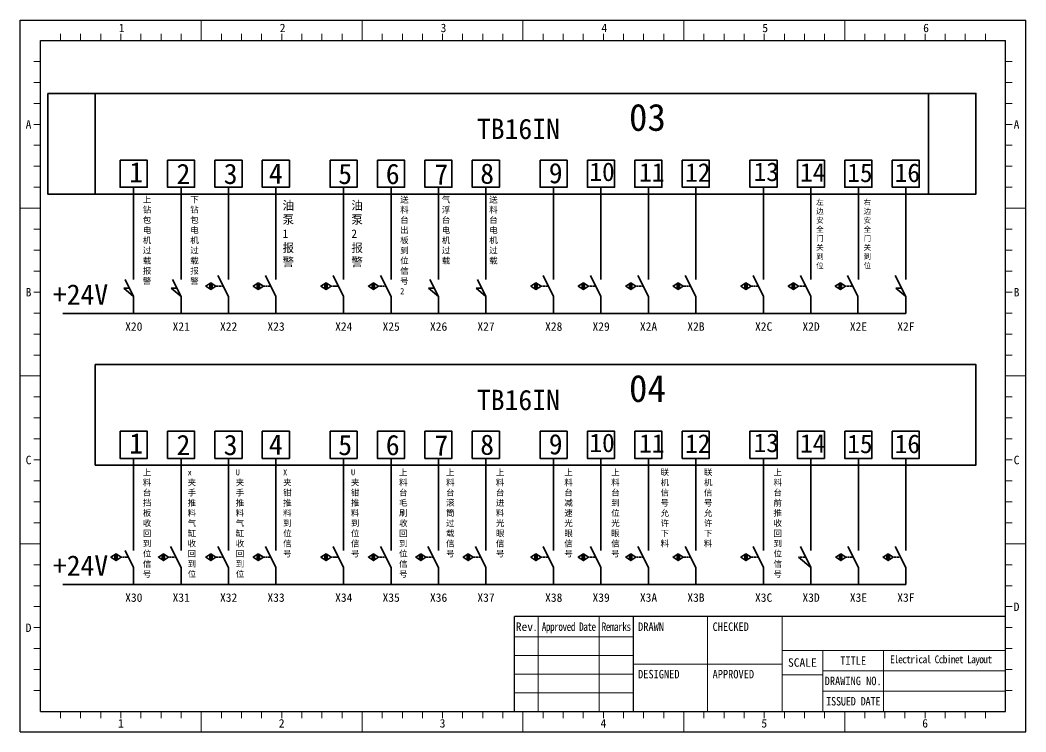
# Model space of a CAD drawing. Header units: millimetres. Extents: x 26 to 3546, y -73 to 3113.
# Drawn here: x 3246.4 to 3543.4, y 1072.9 to 1282.9 of the extents above; entities that cross this region are included whole.
import ezdxf

# ---------------------------------------------------------------- set-up
doc = ezdxf.new("R2010")
doc.units = ezdxf.units.MM
doc.header["$PDSIZE"] = -5
doc.linetypes.add('DOT2', pattern=[0.125, 0, -0.125])
doc.layers.get('0').update_dxf_attribs({"lineweight": 35})
for name, color, linetype, lineweight in [('图框', 7, 'Continuous', 30), ('粗实线层', 7, 'Continuous', 35), ('细实线层', 7, 'Continuous', 18)]:
    doc.layers.add(name, color=color, linetype=linetype, lineweight=lineweight)
doc.styles.add('GG', font='')
doc.styles.add('SLDTEXTSTYLE0', font='', dxfattribs={"width": 0.7})
doc.styles.add('样式 1', font='')
doc.styles.get('GG').set_extended_font_data('宋体')
doc.styles.get('SLDTEXTSTYLE0').set_extended_font_data('宋体')
doc.styles.get('样式 1').set_extended_font_data('宋体')

msp = doc.modelspace()

# ---------------------------------------------------------------- linework, layer by layer
at = {"color": 0}
for p, q in [((3279.89, 1233.62), (3279.89, 1206.39)), ((3293.89, 1233.62), (3293.89, 1206.39)), ((3307.89, 1233.62), (3307.89, 1206.39)), ((3321.89, 1233.62), (3321.89, 1206.39)), ((3341.89, 1233.62), (3341.89, 1206.39)), ((3355.89, 1233.62), (3355.89, 1206.39)), ((3369.89, 1233.62), (3369.89, 1206.39)), ((3383.89, 1233.62), (3383.89, 1206.39)), ((3403.89, 1233.62), (3403.89, 1206.39)), ((3417.89, 1233.62), (3417.89, 1206.39)), ((3431.89, 1233.62), (3431.89, 1206.39)), ((3445.89, 1233.62), (3445.89, 1206.39)), ((3465.89, 1233.62), (3465.89, 1206.39)), ((3479.89, 1233.62), (3479.89, 1206.39)), ((3493.89, 1233.62), (3493.89, 1206.39)), ((3507.89, 1233.62), (3507.89, 1206.39)), ((3279.89, 1201.39), (3277.39, 1206.39)), ((3293.89, 1201.39), (3291.39, 1206.39)), ((3307.89, 1201.39), (3304.8, 1207.57)), ((3321.89, 1201.39), (3318.8, 1207.57)), ((3341.89, 1201.39), (3338.8, 1207.57)), ((3355.89, 1201.39), (3352.8, 1207.57)), ((3369.89, 1201.39), (3367.39, 1206.39)), ((3383.89, 1201.39), (3381.39, 1206.39)), ((3403.89, 1201.39), (3400.8, 1207.57)), ((3417.89, 1201.39), (3414.8, 1207.57)), ((3431.89, 1201.39), (3428.8, 1207.57)), ((3445.89, 1201.39), (3442.8, 1207.57)), ((3465.89, 1201.39), (3462.8, 1207.57)), ((3479.89, 1201.39), (3476.8, 1207.57)), ((3493.77, 1201.39), (3490.68, 1207.57)), ((3507.89, 1201.39), (3504.8, 1207.57)), ((3278.64, 1203.89), (3277, 1203.89)), ((3277, 1203.89), (3279.89, 1201.39)), ((3292.64, 1203.89), (3291, 1203.89)), ((3291, 1203.89), (3293.89, 1201.39)), ((3302.35, 1205.24), (3302.35, 1203.71)), ((3302.7, 1204.47), (3302.7, 1205.47)), ((3302.7, 1204.47), (3302.7, 1203.47)), ((3303.05, 1205.24), (3303.05, 1203.71)), ((3316.35, 1205.24), (3316.35, 1203.71)), ((3316.7, 1204.47), (3316.7, 1205.47)), ((3316.7, 1204.47), (3316.7, 1203.47)), ((3317.05, 1205.24), (3317.05, 1203.71)), ((3336.35, 1205.24), (3336.35, 1203.71)), ((3336.7, 1204.47), (3336.7, 1205.47)), ((3336.7, 1204.47), (3336.7, 1203.47)), ((3337.05, 1205.24), (3337.05, 1203.71)), ((3350.35, 1205.24), (3350.35, 1203.71)), ((3350.7, 1204.47), (3350.7, 1205.47)), ((3350.7, 1204.47), (3350.7, 1203.47)), ((3351.05, 1205.24), (3351.05, 1203.71)), ((3368.64, 1203.89), (3367, 1203.89)), ((3367, 1203.89), (3369.89, 1201.39)), ((3382.64, 1203.89), (3381, 1203.89)), ((3381, 1203.89), (3383.89, 1201.39)), ((3398.35, 1205.24), (3398.35, 1203.71)), ((3398.7, 1204.47), (3398.7, 1205.47)), ((3398.7, 1204.47), (3398.7, 1203.47)), ((3399.05, 1205.24), (3399.05, 1203.71)), ((3412.35, 1205.24), (3412.35, 1203.71)), ((3412.7, 1204.47), (3412.7, 1205.47)), ((3412.7, 1204.47), (3412.7, 1203.47)), ((3413.05, 1205.24), (3413.05, 1203.71)), ((3426.35, 1205.24), (3426.35, 1203.71)), ((3426.7, 1204.47), (3426.7, 1205.47)), ((3426.7, 1204.47), (3426.7, 1203.47)), ((3427.05, 1205.24), (3427.05, 1203.71)), ((3440.35, 1205.24), (3440.35, 1203.71)), ((3440.7, 1204.47), (3440.7, 1205.47)), ((3440.7, 1204.47), (3440.7, 1203.47)), ((3441.05, 1205.24), (3441.05, 1203.71)), ((3460.35, 1205.24), (3460.35, 1203.71)), ((3460.7, 1204.47), (3460.7, 1205.47)), ((3460.7, 1204.47), (3460.7, 1203.47)), ((3461.05, 1205.24), (3461.05, 1203.71)), ((3474.35, 1205.24), (3474.35, 1203.71)), ((3474.7, 1204.47), (3474.7, 1205.47)), ((3474.7, 1204.47), (3474.7, 1203.47)), ((3475.05, 1205.24), (3475.05, 1203.71)), ((3488.23, 1205.24), (3488.23, 1203.71)), ((3488.58, 1204.47), (3488.58, 1205.47)), ((3488.58, 1204.47), (3488.58, 1203.47)), ((3488.93, 1205.24), (3488.93, 1203.71)), ((3506.64, 1203.89), (3505, 1203.89)), ((3505, 1203.89), (3507.89, 1201.39)), ((3279.89, 1201.39), (3279.89, 1196.39)), ((3293.89, 1201.39), (3293.89, 1196.39)), ((3307.89, 1201.39), (3307.89, 1196.39)), ((3321.89, 1201.39), (3321.89, 1196.39)), ((3341.89, 1201.39), (3341.89, 1196.39)), ((3355.89, 1201.39), (3355.89, 1196.39)), ((3369.89, 1201.39), (3369.89, 1196.39)), ((3383.89, 1201.39), (3383.89, 1196.39)), ((3403.89, 1201.39), (3403.89, 1196.39)), ((3417.89, 1201.39), (3417.89, 1196.39)), ((3431.89, 1201.39), (3431.89, 1196.39)), ((3445.89, 1201.39), (3445.89, 1196.39)), ((3465.89, 1201.39), (3465.89, 1196.39)), ((3479.89, 1201.39), (3479.89, 1196.39)), ((3493.77, 1201.39), (3493.77, 1196.39)), ((3507.89, 1201.39), (3507.89, 1196.39)), ((3507.89, 1196.39), (3259.03, 1196.39)), ((3279.89, 1153.63), (3279.89, 1126.41)), ((3293.89, 1153.63), (3293.89, 1126.41)), ((3307.89, 1153.63), (3307.89, 1126.41)), ((3321.89, 1153.63), (3321.89, 1126.41)), ((3341.89, 1153.63), (3341.89, 1126.41)), ((3355.89, 1153.63), (3355.89, 1126.41)), ((3369.89, 1153.63), (3369.89, 1126.41)), ((3383.89, 1153.63), (3383.89, 1126.41)), ((3403.89, 1153.63), (3403.89, 1126.41)), ((3417.89, 1153.63), (3417.89, 1126.41)), ((3431.89, 1153.63), (3431.89, 1126.41)), ((3445.89, 1153.63), (3445.89, 1126.41)), ((3465.89, 1153.63), (3465.89, 1126.41)), ((3479.89, 1153.63), (3479.89, 1126.41)), ((3493.89, 1153.63), (3493.89, 1126.41)), ((3507.89, 1153.63), (3507.89, 1126.41)), ((3279.89, 1121.41), (3277.39, 1126.41)), ((3293.89, 1121.41), (3290.8, 1127.59)), ((3307.89, 1121.41), (3304.8, 1127.59)), ((3321.89, 1121.41), (3318.8, 1127.59)), ((3341.89, 1121.41), (3338.8, 1127.59)), ((3355.89, 1121.41), (3352.8, 1127.59)), ((3369.89, 1121.41), (3366.8, 1127.59)), ((3383.89, 1121.41), (3380.8, 1127.59)), ((3403.89, 1121.41), (3400.8, 1127.59)), ((3417.89, 1121.41), (3414.8, 1127.59)), ((3431.89, 1121.41), (3428.8, 1127.59)), ((3445.89, 1121.41), (3442.8, 1127.59)), ((3465.89, 1121.41), (3462.8, 1127.59)), ((3479.89, 1121.41), (3476.8, 1127.59)), ((3493.89, 1121.41), (3490.8, 1127.59)), ((3507.89, 1121.41), (3504.8, 1127.59)), ((3274.35, 1125.26), (3274.35, 1123.72)), ((3274.7, 1124.49), (3274.7, 1125.49)), ((3274.7, 1124.49), (3274.7, 1123.49)), ((3275.05, 1125.26), (3275.05, 1123.72)), ((3288.35, 1125.26), (3288.35, 1123.72)), ((3288.7, 1124.49), (3288.7, 1125.49)), ((3288.7, 1124.49), (3288.7, 1123.49)), ((3289.05, 1125.26), (3289.05, 1123.72)), ((3302.35, 1125.26), (3302.35, 1123.72)), ((3302.7, 1124.49), (3302.7, 1125.49)), ((3302.7, 1124.49), (3302.7, 1123.49)), ((3303.05, 1125.26), (3303.05, 1123.72)), ((3316.35, 1125.26), (3316.35, 1123.72)), ((3316.7, 1124.49), (3316.7, 1125.49)), ((3316.7, 1124.49), (3316.7, 1123.49)), ((3317.05, 1125.26), (3317.05, 1123.72)), ((3336.35, 1125.26), (3336.35, 1123.72)), ((3336.7, 1124.49), (3336.7, 1125.49)), ((3336.7, 1124.49), (3336.7, 1123.49)), ((3337.05, 1125.26), (3337.05, 1123.72)), ((3350.35, 1125.26), (3350.35, 1123.72)), ((3350.7, 1124.49), (3350.7, 1125.49)), ((3350.7, 1124.49), (3350.7, 1123.49)), ((3351.05, 1125.26), (3351.05, 1123.72)), ((3364.35, 1125.26), (3364.35, 1123.72)), ((3364.7, 1124.49), (3364.7, 1125.49)), ((3364.7, 1124.49), (3364.7, 1123.49)), ((3365.05, 1125.26), (3365.05, 1123.72)), ((3378.35, 1125.26), (3378.35, 1123.72)), ((3378.7, 1124.49), (3378.7, 1125.49)), ((3378.7, 1124.49), (3378.7, 1123.49)), ((3379.05, 1125.26), (3379.05, 1123.72)), ((3398.35, 1125.26), (3398.35, 1123.72)), ((3398.7, 1124.49), (3398.7, 1125.49)), ((3398.7, 1124.49), (3398.7, 1123.49)), ((3399.05, 1125.26), (3399.05, 1123.72)), ((3412.35, 1125.26), (3412.35, 1123.72)), ((3412.7, 1124.49), (3412.7, 1125.49)), ((3412.7, 1124.49), (3412.7, 1123.49)), ((3413.05, 1125.26), (3413.05, 1123.72)), ((3426.35, 1125.26), (3426.35, 1123.72)), ((3426.7, 1124.49), (3426.7, 1125.49)), ((3426.7, 1124.49), (3426.7, 1123.49)), ((3427.05, 1125.26), (3427.05, 1123.72)), ((3440.35, 1125.26), (3440.35, 1123.72)), ((3440.7, 1124.49), (3440.7, 1125.49)), ((3440.7, 1124.49), (3440.7, 1123.49)), ((3441.05, 1125.26), (3441.05, 1123.72)), ((3460.35, 1125.26), (3460.35, 1123.72)), ((3460.7, 1124.49), (3460.7, 1125.49)), ((3460.7, 1124.49), (3460.7, 1123.49)), ((3461.05, 1125.26), (3461.05, 1123.72)), ((3488.35, 1125.26), (3488.35, 1123.72)), ((3488.7, 1124.49), (3488.7, 1125.49)), ((3488.7, 1124.49), (3488.7, 1123.49)), ((3489.05, 1125.26), (3489.05, 1123.72)), ((3502.35, 1125.26), (3502.35, 1123.72)), ((3502.7, 1124.49), (3502.7, 1125.49)), ((3502.7, 1124.49), (3502.7, 1123.49)), ((3503.05, 1125.26), (3503.05, 1123.72)), ((3279.89, 1121.41), (3279.89, 1116.41)), ((3293.89, 1121.41), (3293.89, 1116.41)), ((3307.89, 1121.41), (3307.89, 1116.41)), ((3321.89, 1121.41), (3321.89, 1116.41)), ((3341.89, 1121.41), (3341.89, 1116.41)), ((3355.89, 1121.41), (3355.89, 1116.41)), ((3369.89, 1121.41), (3369.89, 1116.41)), ((3383.89, 1121.41), (3383.89, 1116.41)), ((3403.89, 1121.41), (3403.89, 1116.41)), ((3417.89, 1121.41), (3417.89, 1116.41)), ((3431.89, 1121.41), (3431.89, 1116.41)), ((3445.89, 1121.41), (3445.89, 1116.41)), ((3465.89, 1121.41), (3465.89, 1116.41)), ((3479.89, 1121.41), (3479.89, 1116.41)), ((3493.89, 1121.41), (3493.89, 1116.41)), ((3507.89, 1121.41), (3507.89, 1116.41)), ((3507.89, 1116.41), (3259.03, 1116.41))]:
    msp.add_line(p, q, dxfattribs=at)
at = {"color": 0, "linetype": 'DOT2'}
for p, q in [((3306.35, 1204.48), (3304.2, 1204.47)), ((3320.35, 1204.48), (3318.2, 1204.47)), ((3340.35, 1204.48), (3338.2, 1204.47)), ((3354.35, 1204.48), (3352.2, 1204.47)), ((3402.35, 1204.48), (3400.2, 1204.47)), ((3416.35, 1204.48), (3414.2, 1204.47)), ((3430.35, 1204.48), (3428.2, 1204.47)), ((3444.35, 1204.48), (3442.2, 1204.47)), ((3464.35, 1204.48), (3462.2, 1204.47)), ((3478.35, 1204.48), (3476.2, 1204.47)), ((3492.22, 1204.48), (3490.08, 1204.47)), ((3278.35, 1124.5), (3276.2, 1124.49)), ((3292.35, 1124.5), (3290.2, 1124.49)), ((3306.35, 1124.5), (3304.2, 1124.49)), ((3320.35, 1124.5), (3318.2, 1124.49)), ((3340.35, 1124.5), (3338.2, 1124.49)), ((3354.35, 1124.5), (3352.2, 1124.49)), ((3368.35, 1124.5), (3366.2, 1124.49)), ((3382.35, 1124.5), (3380.2, 1124.49)), ((3402.35, 1124.5), (3400.2, 1124.49)), ((3416.35, 1124.5), (3414.2, 1124.49)), ((3430.35, 1124.5), (3428.2, 1124.49)), ((3444.35, 1124.5), (3442.2, 1124.49)), ((3464.34, 1124.5), (3462.2, 1124.49)), ((3478.34, 1124.5), (3476.2, 1124.49)), ((3492.34, 1124.5), (3490.2, 1124.49)), ((3506.34, 1124.5), (3504.2, 1124.49))]:
    msp.add_line(p, q, dxfattribs=at)
at = {"color": 0}
for points in [[(3254.54, 1261.31), (3514.63, 1261.31), (3514.63, 1231.62), (3254.54, 1231.62)], [(3268.54, 1261.31), (3528.63, 1261.31), (3528.63, 1231.62), (3268.54, 1231.62)], [(3275.89, 1241.62), (3283.89, 1241.62), (3283.89, 1233.62), (3275.89, 1233.62)], [(3289.89, 1241.62), (3297.89, 1241.62), (3297.89, 1233.62), (3289.89, 1233.62)], [(3303.89, 1241.62), (3311.89, 1241.62), (3311.89, 1233.62), (3303.89, 1233.62)], [(3317.89, 1241.62), (3325.89, 1241.62), (3325.89, 1233.62), (3317.89, 1233.62)], [(3337.89, 1241.62), (3345.89, 1241.62), (3345.89, 1233.62), (3337.89, 1233.62)], [(3351.89, 1241.62), (3359.89, 1241.62), (3359.89, 1233.62), (3351.89, 1233.62)], [(3365.89, 1241.62), (3373.89, 1241.62), (3373.89, 1233.62), (3365.89, 1233.62)], [(3379.89, 1241.62), (3387.89, 1241.62), (3387.89, 1233.62), (3379.89, 1233.62)], [(3399.89, 1241.62), (3407.89, 1241.62), (3407.89, 1233.62), (3399.89, 1233.62)], [(3413.89, 1241.62), (3421.89, 1241.62), (3421.89, 1233.62), (3413.89, 1233.62)], [(3427.89, 1241.62), (3435.89, 1241.62), (3435.89, 1233.62), (3427.89, 1233.62)], [(3441.89, 1241.62), (3449.89, 1241.62), (3449.89, 1233.62), (3441.89, 1233.62)], [(3461.89, 1241.62), (3469.89, 1241.62), (3469.89, 1233.62), (3461.89, 1233.62)], [(3475.89, 1241.62), (3483.89, 1241.62), (3483.89, 1233.62), (3475.89, 1233.62)], [(3489.89, 1241.62), (3497.89, 1241.62), (3497.89, 1233.62), (3489.89, 1233.62)], [(3503.89, 1241.62), (3511.89, 1241.62), (3511.89, 1233.62), (3503.89, 1233.62)], [(3268.54, 1181.33), (3528.63, 1181.33), (3528.63, 1151.63), (3268.54, 1151.63)], [(3275.89, 1161.63), (3283.89, 1161.63), (3283.89, 1153.63), (3275.89, 1153.63)], [(3289.89, 1161.63), (3297.89, 1161.63), (3297.89, 1153.63), (3289.89, 1153.63)], [(3303.89, 1161.63), (3311.89, 1161.63), (3311.89, 1153.63), (3303.89, 1153.63)], [(3317.89, 1161.63), (3325.89, 1161.63), (3325.89, 1153.63), (3317.89, 1153.63)], [(3337.89, 1161.63), (3345.89, 1161.63), (3345.89, 1153.63), (3337.89, 1153.63)], [(3351.89, 1161.63), (3359.89, 1161.63), (3359.89, 1153.63), (3351.89, 1153.63)], [(3365.89, 1161.63), (3373.89, 1161.63), (3373.89, 1153.63), (3365.89, 1153.63)], [(3379.89, 1161.63), (3387.89, 1161.63), (3387.89, 1153.63), (3379.89, 1153.63)], [(3399.89, 1161.63), (3407.89, 1161.63), (3407.89, 1153.63), (3399.89, 1153.63)], [(3413.89, 1161.63), (3421.89, 1161.63), (3421.89, 1153.63), (3413.89, 1153.63)], [(3427.89, 1161.63), (3435.89, 1161.63), (3435.89, 1153.63), (3427.89, 1153.63)], [(3441.89, 1161.63), (3449.89, 1161.63), (3449.89, 1153.63), (3441.89, 1153.63)], [(3461.89, 1161.63), (3469.89, 1161.63), (3469.89, 1153.63), (3461.89, 1153.63)], [(3475.89, 1161.63), (3483.89, 1161.63), (3483.89, 1153.63), (3475.89, 1153.63)], [(3489.89, 1161.63), (3497.89, 1161.63), (3497.89, 1153.63), (3489.89, 1153.63)], [(3503.89, 1161.63), (3511.89, 1161.63), (3511.89, 1153.63), (3503.89, 1153.63)]]:
    msp.add_lwpolyline(points, close=True, dxfattribs=at)
for points in [[(3302.7, 1205.47), (3301.2, 1204.47), (3302.7, 1203.47), (3304.2, 1204.47), (3302.7, 1205.47)], [(3316.7, 1205.47), (3315.2, 1204.47), (3316.7, 1203.47), (3318.2, 1204.47), (3316.7, 1205.47)], [(3336.7, 1205.47), (3335.2, 1204.47), (3336.7, 1203.47), (3338.2, 1204.47), (3336.7, 1205.47)], [(3350.7, 1205.47), (3349.2, 1204.47), (3350.7, 1203.47), (3352.2, 1204.47), (3350.7, 1205.47)], [(3398.7, 1205.47), (3397.2, 1204.47), (3398.7, 1203.47), (3400.2, 1204.47), (3398.7, 1205.47)], [(3412.7, 1205.47), (3411.2, 1204.47), (3412.7, 1203.47), (3414.2, 1204.47), (3412.7, 1205.47)], [(3426.7, 1205.47), (3425.2, 1204.47), (3426.7, 1203.47), (3428.2, 1204.47), (3426.7, 1205.47)], [(3440.7, 1205.47), (3439.2, 1204.47), (3440.7, 1203.47), (3442.2, 1204.47), (3440.7, 1205.47)], [(3460.7, 1205.47), (3459.2, 1204.47), (3460.7, 1203.47), (3462.2, 1204.47), (3460.7, 1205.47)], [(3474.7, 1205.47), (3473.2, 1204.47), (3474.7, 1203.47), (3476.2, 1204.47), (3474.7, 1205.47)], [(3488.58, 1205.47), (3487.08, 1204.47), (3488.58, 1203.47), (3490.08, 1204.47), (3488.58, 1205.47)], [(3274.7, 1125.49), (3273.2, 1124.49), (3274.7, 1123.49), (3276.2, 1124.49), (3274.7, 1125.49)], [(3288.7, 1125.49), (3287.2, 1124.49), (3288.7, 1123.49), (3290.2, 1124.49), (3288.7, 1125.49)], [(3302.7, 1125.49), (3301.2, 1124.49), (3302.7, 1123.49), (3304.2, 1124.49), (3302.7, 1125.49)], [(3316.7, 1125.49), (3315.2, 1124.49), (3316.7, 1123.49), (3318.2, 1124.49), (3316.7, 1125.49)], [(3336.7, 1125.49), (3335.2, 1124.49), (3336.7, 1123.49), (3338.2, 1124.49), (3336.7, 1125.49)], [(3350.7, 1125.49), (3349.2, 1124.49), (3350.7, 1123.49), (3352.2, 1124.49), (3350.7, 1125.49)], [(3364.7, 1125.49), (3363.2, 1124.49), (3364.7, 1123.49), (3366.2, 1124.49), (3364.7, 1125.49)], [(3378.7, 1125.49), (3377.2, 1124.49), (3378.7, 1123.49), (3380.2, 1124.49), (3378.7, 1125.49)], [(3398.7, 1125.49), (3397.2, 1124.49), (3398.7, 1123.49), (3400.2, 1124.49), (3398.7, 1125.49)], [(3412.7, 1125.49), (3411.2, 1124.49), (3412.7, 1123.49), (3414.2, 1124.49), (3412.7, 1125.49)], [(3426.7, 1125.49), (3425.2, 1124.49), (3426.7, 1123.49), (3428.2, 1124.49), (3426.7, 1125.49)], [(3440.7, 1125.49), (3439.2, 1124.49), (3440.7, 1123.49), (3442.2, 1124.49), (3440.7, 1125.49)], [(3460.7, 1125.49), (3459.2, 1124.49), (3460.7, 1123.49), (3462.2, 1124.49), (3460.7, 1125.49)], [(3488.7, 1125.49), (3487.2, 1124.49), (3488.7, 1123.49), (3490.2, 1124.49), (3488.7, 1125.49)], [(3502.7, 1125.49), (3501.2, 1124.49), (3502.7, 1123.49), (3504.2, 1124.49), (3502.7, 1125.49)]]:
    msp.add_lwpolyline(points, dxfattribs=at)
at = {"layer": '图框', "color": 0}
for p, q in [((3246.37, 1072.94), (3246.37, 1282.94)), ((3246.37, 1282.94), (3543.37, 1282.94)), ((3543.36, 1072.94), (3543.36, 1282.94)), ((3543.37, 1072.94), (3543.37, 1282.94)), ((3252.37, 1078.94), (3252.37, 1276.94)), ((3252.37, 1276.94), (3537.36, 1276.94)), ((3537.37, 1078.94), (3537.36, 1276.94)), ((3537.36, 1078.94), (3537.36, 1276.94)), ((3537.37, 1106.94), (3392.37, 1106.94)), ((3392.37, 1078.94), (3392.37, 1106.94)), ((3427.37, 1106.94), (3427.37, 1078.94)), ((3252.37, 1078.94), (3537.37, 1078.94)), ((3246.37, 1072.94), (3543.37, 1072.94))]:
    msp.add_line(p, q, dxfattribs=at)
at = {"layer": '图框', "color": 0, "lineweight": 15}
for p, q in [((3399.37, 1106.94), (3399.37, 1078.94)), ((3417.37, 1106.94), (3417.37, 1078.94)), ((3449.37, 1106.94), (3449.37, 1078.94)), ((3471.37, 1106.94), (3471.37, 1078.94)), ((3392.37, 1100.94), (3427.37, 1100.94)), ((3471.37, 1096.94), (3537.37, 1096.94)), ((3483.37, 1096.94), (3483.37, 1078.94)), ((3501.37, 1096.94), (3501.37, 1078.94)), ((3392.37, 1095.44), (3427.37, 1095.44)), ((3427.37, 1092.94), (3471.37, 1092.94)), ((3483.37, 1090.94), (3537.37, 1090.94)), ((3392.37, 1089.94), (3427.37, 1089.94)), ((3471.37, 1089.79), (3483.37, 1089.79)), ((3392.37, 1084.44), (3427.37, 1084.44)), ((3483.37, 1084.94), (3537.37, 1084.94)), ((3537.37, 1078.94), (3392.37, 1078.94))]:
    msp.add_line(p, q, dxfattribs=at)
at = {"layer": '粗实线层', "color": 0}
msp.add_line((3476.2, 1124.49), (3479.89, 1121.41), dxfattribs=at)
at = {"layer": '细实线层', "color": 0}
for p, q in [((3299.86, 1276.94), (3299.86, 1282.94)), ((3347.36, 1276.94), (3347.36, 1282.94)), ((3394.86, 1276.94), (3394.86, 1282.94)), ((3442.36, 1276.94), (3442.36, 1282.94)), ((3489.86, 1276.94), (3489.86, 1282.94)), ((3258.3, 1276.94), (3258.3, 1278.94)), ((3264.24, 1276.94), (3264.24, 1278.94)), ((3270.18, 1276.94), (3270.18, 1278.94)), ((3276.12, 1276.94), (3276.12, 1278.94)), ((3282.05, 1276.94), (3282.05, 1278.94)), ((3287.99, 1276.94), (3287.99, 1278.94)), ((3293.93, 1276.94), (3293.93, 1278.94)), ((3305.8, 1276.94), (3305.8, 1278.94)), ((3311.74, 1276.94), (3311.74, 1278.94)), ((3317.68, 1276.94), (3317.68, 1278.94)), ((3323.61, 1276.94), (3323.61, 1278.94)), ((3323.61, 1276.94), (3323.61, 1278.94)), ((3329.55, 1276.94), (3329.55, 1278.94)), ((3335.49, 1276.94), (3335.49, 1278.94)), ((3341.43, 1276.94), (3341.43, 1278.94)), ((3353.3, 1276.94), (3353.3, 1278.94)), ((3359.24, 1276.94), (3359.24, 1278.94)), ((3365.17, 1276.94), (3365.17, 1278.94)), ((3371.11, 1276.94), (3371.11, 1278.94)), ((3377.05, 1276.94), (3377.05, 1278.94)), ((3382.99, 1276.94), (3382.99, 1278.94)), ((3388.92, 1276.94), (3388.92, 1278.94)), ((3388.92, 1276.94), (3388.92, 1278.94)), ((3400.8, 1276.94), (3400.8, 1278.94)), ((3406.74, 1276.94), (3406.74, 1278.94)), ((3412.67, 1276.94), (3412.67, 1278.94)), ((3418.61, 1276.94), (3418.61, 1278.94)), ((3424.55, 1276.94), (3424.55, 1278.94)), ((3430.48, 1276.94), (3430.48, 1278.94)), ((3436.42, 1276.94), (3436.42, 1278.94)), ((3448.3, 1276.94), (3448.3, 1278.94)), ((3454.23, 1276.94), (3454.23, 1278.94)), ((3454.23, 1276.94), (3454.23, 1278.94)), ((3460.17, 1276.94), (3460.17, 1278.94)), ((3466.11, 1276.94), (3466.11, 1278.94)), ((3472.05, 1276.94), (3472.05, 1278.94)), ((3477.98, 1276.94), (3477.98, 1278.94)), ((3483.92, 1276.94), (3483.92, 1278.94)), ((3495.79, 1276.94), (3495.79, 1278.94)), ((3501.73, 1276.94), (3501.73, 1278.94)), ((3507.67, 1276.94), (3507.67, 1278.94)), ((3513.61, 1276.94), (3513.61, 1278.94)), ((3519.54, 1276.94), (3519.54, 1278.94)), ((3519.54, 1276.94), (3519.54, 1278.94)), ((3525.48, 1276.94), (3525.48, 1278.94)), ((3531.42, 1276.94), (3531.42, 1278.94)), ((3252.37, 1270.75), (3250.37, 1270.75)), ((3537.36, 1270.75), (3539.36, 1270.75)), ((3252.37, 1264.56), (3250.37, 1264.56)), ((3537.36, 1264.56), (3539.36, 1264.56)), ((3252.37, 1258.38), (3250.37, 1258.38)), ((3537.36, 1258.38), (3539.36, 1258.38)), ((3252.37, 1252.19), (3250.37, 1252.19)), ((3252.37, 1252.19), (3250.37, 1252.19)), ((3537.36, 1252.19), (3539.36, 1252.19)), ((3537.36, 1252.19), (3539.36, 1252.19)), ((3252.37, 1246), (3250.37, 1246)), ((3537.36, 1246), (3539.36, 1246)), ((3252.37, 1239.81), (3250.37, 1239.81)), ((3537.36, 1239.81), (3539.36, 1239.81)), ((3252.37, 1233.63), (3250.37, 1233.63)), ((3537.36, 1233.63), (3539.36, 1233.63)), ((3252.37, 1227.44), (3246.37, 1227.44)), ((3537.36, 1227.44), (3543.36, 1227.44)), ((3252.37, 1221.25), (3250.37, 1221.25)), ((3537.36, 1221.25), (3539.36, 1221.25)), ((3252.37, 1215.06), (3250.37, 1215.06)), ((3537.36, 1215.06), (3539.36, 1215.06)), ((3252.37, 1208.88), (3250.37, 1208.88)), ((3537.36, 1208.88), (3539.36, 1208.88)), ((3252.37, 1202.69), (3250.37, 1202.69)), ((3537.36, 1202.69), (3539.36, 1202.69)), ((3252.37, 1196.5), (3250.37, 1196.5)), ((3252.37, 1196.5), (3250.37, 1196.5)), ((3537.36, 1196.5), (3539.36, 1196.5)), ((3537.36, 1196.5), (3539.36, 1196.5)), ((3252.37, 1190.31), (3250.37, 1190.31)), ((3537.36, 1190.31), (3539.36, 1190.31)), ((3252.37, 1184.13), (3250.37, 1184.13)), ((3537.36, 1184.13), (3539.36, 1184.13)), ((3252.37, 1177.94), (3246.37, 1177.94)), ((3537.36, 1177.94), (3543.36, 1177.94)), ((3252.37, 1171.75), (3250.37, 1171.75)), ((3537.36, 1171.75), (3539.36, 1171.75)), ((3252.37, 1165.56), (3250.37, 1165.56)), ((3537.36, 1165.56), (3539.36, 1165.56)), ((3252.37, 1159.38), (3250.37, 1159.38)), ((3537.36, 1159.38), (3539.36, 1159.38)), ((3252.37, 1153.19), (3250.37, 1153.19)), ((3537.36, 1153.19), (3539.36, 1153.19)), ((3252.37, 1147), (3250.37, 1147)), ((3537.36, 1147), (3539.36, 1147)), ((3252.37, 1140.81), (3250.37, 1140.81)), ((3252.37, 1140.81), (3250.37, 1140.81)), ((3537.36, 1140.81), (3539.36, 1140.81)), ((3537.36, 1140.81), (3539.36, 1140.81)), ((3252.37, 1134.63), (3250.37, 1134.63)), ((3537.36, 1134.63), (3539.36, 1134.63)), ((3252.37, 1128.44), (3246.37, 1128.44)), ((3537.36, 1128.44), (3543.36, 1128.44)), ((3252.37, 1122.25), (3250.37, 1122.25)), ((3537.36, 1122.25), (3539.36, 1122.25)), ((3252.37, 1116.06), (3250.37, 1116.06)), ((3537.36, 1116.06), (3539.36, 1116.06)), ((3252.37, 1109.88), (3250.37, 1109.88)), ((3537.36, 1109.88), (3539.36, 1109.88)), ((3252.37, 1103.69), (3250.37, 1103.69)), ((3537.36, 1103.69), (3539.36, 1103.69)), ((3252.37, 1097.5), (3250.37, 1097.5)), ((3537.36, 1097.5), (3539.36, 1097.5)), ((3252.37, 1091.31), (3250.37, 1091.31)), ((3537.36, 1091.31), (3539.36, 1091.31)), ((3252.37, 1085.13), (3250.37, 1085.13)), ((3537.36, 1085.13), (3539.36, 1085.13)), ((3258.3, 1078.94), (3258.3, 1076.94)), ((3264.24, 1078.94), (3264.24, 1076.94)), ((3270.18, 1078.94), (3270.18, 1076.94)), ((3276.12, 1078.94), (3276.12, 1076.94)), ((3282.05, 1078.94), (3282.05, 1076.94)), ((3287.99, 1078.94), (3287.99, 1076.94)), ((3293.93, 1078.94), (3293.93, 1076.94)), ((3299.86, 1078.94), (3299.86, 1072.94)), ((3305.8, 1078.94), (3305.8, 1076.94)), ((3311.74, 1078.94), (3311.74, 1076.94)), ((3317.68, 1078.94), (3317.68, 1076.94)), ((3323.61, 1078.94), (3323.61, 1076.94)), ((3323.61, 1078.94), (3323.61, 1076.94)), ((3329.55, 1078.94), (3329.55, 1076.94)), ((3335.49, 1078.94), (3335.49, 1076.94)), ((3341.43, 1078.94), (3341.43, 1076.94)), ((3347.36, 1078.94), (3347.36, 1072.94)), ((3353.3, 1078.94), (3353.3, 1076.94)), ((3359.24, 1078.94), (3359.24, 1076.94)), ((3365.17, 1078.94), (3365.17, 1076.94)), ((3371.11, 1078.94), (3371.11, 1076.94)), ((3377.05, 1078.94), (3377.05, 1076.94)), ((3382.99, 1078.94), (3382.99, 1076.94)), ((3388.92, 1078.94), (3388.92, 1076.94)), ((3388.92, 1078.94), (3388.92, 1076.94)), ((3394.86, 1078.94), (3394.86, 1072.94)), ((3400.8, 1078.94), (3400.8, 1076.94)), ((3406.74, 1078.94), (3406.74, 1076.94)), ((3412.67, 1078.94), (3412.67, 1076.94)), ((3418.61, 1078.94), (3418.61, 1076.94)), ((3424.55, 1078.94), (3424.55, 1076.94)), ((3430.48, 1078.94), (3430.48, 1076.94)), ((3436.42, 1078.94), (3436.42, 1076.94)), ((3442.36, 1078.94), (3442.36, 1072.94)), ((3448.3, 1078.94), (3448.3, 1076.94)), ((3454.23, 1078.94), (3454.23, 1076.94)), ((3454.23, 1078.94), (3454.23, 1076.94)), ((3460.17, 1078.94), (3460.17, 1076.94)), ((3466.11, 1078.94), (3466.11, 1076.94)), ((3472.05, 1078.94), (3472.05, 1076.94)), ((3477.98, 1078.94), (3477.98, 1076.94)), ((3483.92, 1078.94), (3483.92, 1076.94)), ((3489.86, 1078.94), (3489.86, 1072.94)), ((3495.79, 1078.94), (3495.79, 1076.94)), ((3501.73, 1078.94), (3501.73, 1076.94)), ((3507.67, 1078.94), (3507.67, 1076.94)), ((3513.61, 1078.94), (3513.61, 1076.94)), ((3519.54, 1078.94), (3519.54, 1076.94)), ((3519.54, 1078.94), (3519.54, 1076.94)), ((3525.48, 1078.94), (3525.48, 1076.94)), ((3531.42, 1078.94), (3531.42, 1076.94))]:
    msp.add_line(p, q, dxfattribs=at)
for p in [(3252.37, 1270.75), (3537.36, 1270.75), (3252.37, 1264.56), (3537.36, 1264.56), (3252.37, 1258.38), (3537.36, 1258.38), (3252.37, 1252.19), (3537.36, 1252.19), (3252.37, 1246), (3537.36, 1246), (3252.37, 1239.81), (3537.36, 1239.81), (3252.37, 1233.63), (3537.36, 1233.63), (3252.37, 1227.44), (3537.36, 1227.44), (3252.37, 1221.25), (3537.36, 1221.25), (3252.37, 1215.06), (3537.36, 1215.06), (3252.37, 1208.88), (3537.36, 1208.88), (3252.37, 1202.69), (3537.36, 1202.69), (3252.37, 1196.5), (3537.36, 1196.5), (3252.37, 1190.31), (3537.36, 1190.31), (3252.37, 1184.13), (3537.36, 1184.13), (3252.37, 1177.94), (3537.36, 1177.94), (3252.37, 1171.75), (3537.36, 1171.75), (3252.37, 1165.56), (3537.36, 1165.56), (3252.37, 1159.38), (3537.36, 1159.38), (3252.37, 1153.19), (3537.36, 1153.19), (3252.37, 1147), (3537.36, 1147), (3252.37, 1140.81), (3537.36, 1140.81), (3252.37, 1134.63), (3537.36, 1134.63), (3252.37, 1128.44), (3537.36, 1128.44), (3252.37, 1122.25), (3537.36, 1122.25), (3252.37, 1116.06), (3537.36, 1116.06), (3252.37, 1109.88), (3537.36, 1109.88), (3252.37, 1103.69), (3537.36, 1103.69), (3252.37, 1097.5), (3537.36, 1097.5), (3252.37, 1091.31), (3537.36, 1091.31), (3252.37, 1085.13), (3537.36, 1085.13)]:
    msp.add_point(p, dxfattribs=at)

# ---------------------------------------------------------------- texts
at = {"color": 0, "attachment_point": 1}
for s, insert, char_height, width, style in [('03', (3426.18, 1258.27), 8, 22.5454, '样式 1'), ('TB16IN', (3381.27, 1253.85), 6, 22.5454, '样式 1'), ('1', (3278.61, 1241.04), 6, 6.0556, '样式 1'), ('2', (3292.55, 1240.57), 6, 6.0556, '样式 1'), ('3', (3306.49, 1240.59), 6, 6.0556, '样式 1'), ('4', (3319.83, 1240.69), 6, 6.0556, '样式 1'), ('5', (3340.31, 1240.58), 6, 6.0556, '样式 1'), ('6', (3354.36, 1240.57), 6, 6.0556, '样式 1'), ('7', (3368.7, 1240.44), 6, 6.0556, '样式 1'), ('8', (3382.23, 1240.66), 6, 6.0556, '样式 1'), ('9', (3402.48, 1240.8), 6, 6.0556, '样式 1'), ('10', (3414.47, 1240.95), 5.5, 6.0556, '样式 1'), ('11', (3429.17, 1240.78), 5.5, 6.0556, '样式 1'), ('12', (3442.75, 1240.74), 5.5, 6.0556, '样式 1'), ('13', (3462.96, 1240.96), 5.5, 6.0556, '样式 1'), ('14', (3476.68, 1240.78), 5.5, 6.0556, '样式 1'), ('15', (3490.62, 1240.66), 5.5, 6.0556, '样式 1'), ('16', (3504.62, 1240.66), 5.5, 6.0556, '样式 1'), ('上钻包电机过载报警', (3282.6, 1230.88), 1.8, 3.3841, '样式 1'), ('下钻包电机过载报警', (3296.6, 1230.88), 1.8, 3.3841, '样式 1'), ('油泵\\P1报警', (3323.86, 1229.5), 2.5, 3.0736, '样式 1'), ('油泵\\P2报警', (3344.17, 1229.5), 2.5, 3.0736, '样式 1'), ('送料台出板到位信号2', (3358.6, 1230.88), 1.8, 3.3841, '样式 1'), ('气浮台电机过载', (3370.88, 1230.88), 1.8, 2.401, '样式 1'), ('送料台电机过载', (3384.88, 1230.88), 1.8, 3.3841, '样式 1'), ('左边安全门关到位', (3481.43, 1230.01), 1.6, 3.0736, '样式 1'), ('右边安全门关到位', (3495.43, 1230.01), 1.6, 3.0736, '样式 1'), ('+24V', (3256.05, 1204.99), 6, 8.7024, '样式 1'), ('X20', (3277.39, 1193.79), 2.5, 4.9119, '样式 1'), ('X21', (3291.39, 1193.79), 2.5, 4.9119, '样式 1'), ('X22', (3305.39, 1193.79), 2.5, 4.9119, '样式 1'), ('X23', (3319.39, 1193.79), 2.5, 4.9119, '样式 1'), ('X24', (3339.39, 1193.79), 2.5, 4.9119, '样式 1'), ('X25', (3353.39, 1193.79), 2.5, 4.9119, '样式 1'), ('X26', (3367.39, 1193.79), 2.5, 4.9119, '样式 1'), ('X27', (3381.39, 1193.79), 2.5, 4.9119, '样式 1'), ('X28', (3401.39, 1193.79), 2.5, 4.9119, '样式 1'), ('X29', (3415.39, 1193.79), 2.5, 4.9119, '样式 1'), ('X2A', (3429.39, 1193.79), 2.5, 4.9119, '样式 1'), ('X2B', (3443.39, 1193.79), 2.5, 4.9119, '样式 1'), ('X2C', (3463.38, 1193.79), 2.5, 4.9119, '样式 1'), ('X2D', (3477.38, 1193.79), 2.5, 4.9119, '样式 1'), ('X2E', (3491.38, 1193.79), 2.5, 4.9119, '样式 1'), ('X2F', (3505.38, 1193.79), 2.5, 4.9119, '样式 1'), ('04', (3426.18, 1178.29), 8, 22.5454, '样式 1'), ('TB16IN', (3381.27, 1173.87), 6, 22.5454, '样式 1'), ('1', (3278.61, 1161.06), 6, 6.0556, '样式 1'), ('2', (3292.55, 1160.59), 6, 6.0556, '样式 1'), ('3', (3306.49, 1160.61), 6, 6.0556, '样式 1'), ('4', (3319.83, 1160.71), 6, 6.0556, '样式 1'), ('5', (3340.31, 1160.6), 6, 6.0556, '样式 1'), ('6', (3354.36, 1160.58), 6, 6.0556, '样式 1'), ('7', (3368.7, 1160.46), 6, 6.0556, '样式 1'), ('8', (3382.23, 1160.68), 6, 6.0556, '样式 1'), ('9', (3402.48, 1160.82), 6, 6.0556, '样式 1'), ('10', (3414.47, 1160.97), 5.5, 6.0556, '样式 1'), ('11', (3429.17, 1160.8), 5.5, 6.0556, '样式 1'), ('12', (3442.75, 1160.76), 5.5, 6.0556, '样式 1'), ('13', (3462.96, 1160.98), 5.5, 6.0556, '样式 1'), ('14', (3476.68, 1160.8), 5.5, 6.0556, '样式 1'), ('15', (3490.62, 1160.68), 5.5, 6.0556, '样式 1'), ('16', (3504.62, 1160.68), 5.5, 6.0556, '样式 1'), ('+24V', (3256.05, 1125.01), 6, 8.7024, '样式 1'), ('X30', (3277.39, 1113.81), 2.5, 4.9119, '样式 1'), ('X31', (3291.39, 1113.81), 2.5, 4.9119, '样式 1'), ('X32', (3305.39, 1113.81), 2.5, 4.9119, '样式 1'), ('X33', (3319.39, 1113.81), 2.5, 4.9119, '样式 1'), ('X34', (3339.39, 1113.81), 2.5, 4.9119, '样式 1'), ('X35', (3353.39, 1113.81), 2.5, 4.9119, '样式 1'), ('X36', (3367.39, 1113.81), 2.5, 4.9119, '样式 1'), ('X37', (3381.39, 1113.81), 2.5, 4.9119, '样式 1'), ('X38', (3401.39, 1113.81), 2.5, 4.9119, '样式 1'), ('X39', (3415.39, 1113.81), 2.5, 4.9119, '样式 1'), ('X3A', (3429.39, 1113.81), 2.5, 4.9119, '样式 1'), ('X3B', (3443.39, 1113.81), 2.5, 4.9119, '样式 1'), ('X3C', (3463.38, 1113.81), 2.5, 4.9119, '样式 1'), ('X3D', (3477.38, 1113.81), 2.5, 4.9119, '样式 1'), ('X3E', (3491.38, 1113.81), 2.5, 4.9119, '样式 1'), ('X3F', (3505.38, 1113.81), 2.5, 4.9119, '样式 1'), ('{\\W0.9;\\T0.85;Electrical Ccbinet Layout}', (3503.25, 1095.49), 2.3, 61.5875, 'GG')]:
    msp.add_mtext(s, dxfattribs=dict(at, insert=insert, char_height=char_height, width=width, style=style))
at = {"color": 3, "char_height": 1.8, "width": 3.3841, "attachment_point": 1, "style": '样式 1'}
for s, insert in [('上料台挡板收回到位信号\\P', (3282.6, 1150.42)), ('x夹手推料气缸收回到位\\P', (3295.84, 1150.42)), ('U夹手推料气缸收回到位\\P', (3310.03, 1150.42)), ('X夹钳推料到位信号\\P', (3324.02, 1150.42)), ('U夹钳推料到位信号\\P', (3344.06, 1150.42)), ('上料台毛刷收回到位信号\\P', (3358.26, 1150.42)), ('上料台滚筒过载信号\\P', (3372.14, 1150.42)), ('上料台进料光眼信号\\P', (3386.86, 1150.42)), ('上料台减速光眼信号\\P', (3407.06, 1150.42)), ('上料台到位光眼信号\\P', (3420.91, 1150.42)), ('联机信号允许下料\\P', (3435.48, 1150.42)), ('联机信号允许下料\\P', (3448.28, 1150.42)), ('上料台前推收回到位信号\\P', (3468.82, 1150.42))]:
    msp.add_mtext(s, dxfattribs=dict(at, insert=insert))
at = {"layer": '图框', "color": 0, "lineweight": 15, "char_height": 2.5, "style": 'SLDTEXTSTYLE0'}
for s, insert, width, attachment_point in [('{\\W1;1}', (3276.39, 1281.89), 2.0278, 2), ('{\\W1;2}', (3323.89, 1281.89), 2.75, 2), ('{\\W1;3}', (3371.38, 1281.89), 2.6944, 2), ('{\\W1;4}', (3418.88, 1281.89), 3.0556, 2), ('{\\W1;5}', (3466.38, 1281.89), 2.6944, 2), ('{\\W1;6}', (3513.88, 1281.89), 2.8333, 2), ('{\\W1;A}', (3248.85, 1253.4), 3.3611, 2), ('{\\W1;A}', (3540.61, 1253.4), 3.3611, 2), ('{\\W1;B}', (3248.85, 1203.9), 3.1944, 2), ('{\\W1;B}', (3540.61, 1203.9), 3.1944, 2), ('{\\W1;C}', (3248.85, 1154.4), 3.0833, 2), ('{\\W1;C}', (3540.61, 1154.4), 3.0833, 2), ('{\\W1;D}', (3540.61, 1111.09), 3.1111, 2), ('{\\W1;D}', (3248.85, 1104.9), 3.1111, 2), ('{\\W1;Rev\\W0.7;.}', (3395.87, 1105.22), 11.3306, 2), ('{\\W0.8;\\T0.9;Approved Date}', (3408.37, 1105.22), 33.1867, 2), ('{\\W0.8;\\T0.9;Remarks}', (3422.37, 1105.22), 17.5822, 2), ('{\\W0.9;DRAWN}', (3428.85, 1105.22), 15.775, 1), ('{\\W0.9;CHECKED}', (3450.85, 1105.22), 21.975, 1), ('{\\W1;SCALE}', (3477.37, 1094.65), 17.25, 2), ('{\\W0.9;TITLE}', (3492.37, 1095.22), 15.625, 2), ('{\\W0.9;DESIGNED}', (3428.85, 1091.22), 25.2, 1), ('{\\W0.9;APPROVED}', (3450.85, 1091.22), 25.325, 1), ('{\\W0.9;DRAWING NO.}', (3492.37, 1089.22), 33, 2), ('{\\W0.9;\\T0.95;ISSUED DATE}', (3492.37, 1083.22), 32.8, 2), ('{\\W1;1}', (3276.12, 1076.72), 2.0278, 2), ('{\\W1;2}', (3323.61, 1076.72), 2.75, 2), ('{\\W1;3}', (3371.11, 1076.72), 2.6944, 2), ('{\\W1;4}', (3418.61, 1076.72), 3.0556, 2), ('{\\W1;5}', (3466.11, 1076.72), 2.6944, 2), ('{\\W1;6}', (3513.61, 1076.72), 2.8333, 2)]:
    msp.add_mtext(s, dxfattribs=dict(at, insert=insert, width=width, attachment_point=attachment_point))

doc.saveas('drawing.dxf')
